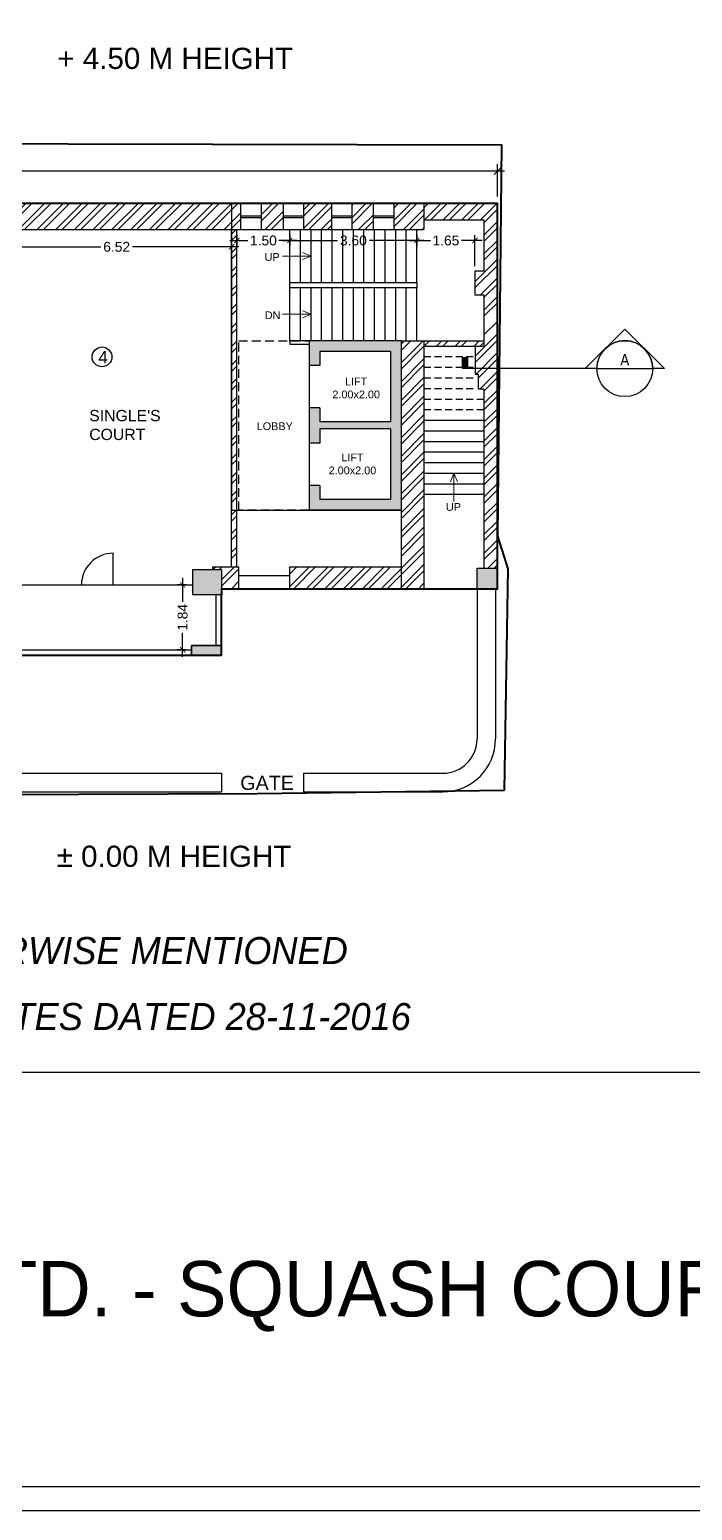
# Model space of a CAD drawing. Header units: millimetres. Extents: x -634016 to -633680, y -35980 to -35884.
# Drawn here: x -633809.96 to -633791.17, y -35980.03 to -35938.07 of the extents above; entities that cross this region are included whole.
import ezdxf
from ezdxf.enums import TextEntityAlignment as Align

# ---------------------------------------------------------------- set-up
doc = ezdxf.new("R2010")
doc.units = ezdxf.units.MM
doc.header["$LTSCALE"] = 200
doc.header["$MEASUREMENT"] = 0
doc.header["$PDMODE"] = 3
doc.linetypes.add('DASHED2', pattern=[0.375, 0.25, -0.125])
doc.linetypes.add('HIDDEN', pattern=[0.375, 0.25, -0.125])
doc.layers.get('0').update_dxf_attribs({"linetype": 'CONTINUOUS'})
doc.layers.get('DEFPOINTS').update_dxf_attribs({"color": 11, "linetype": 'CONTINUOUS'})
for name, color, linetype in [('00 PRO', 3, 'CONTINUOUS'), ('COL', 253, 'CONTINUOUS'), ('FUR', 7, 'CONTINUOUS'), ('hatch', 253, 'CONTINUOUS'), ('Section Line', 6, 'CONTINUOUS'), ('STAIR', 252, 'CONTINUOUS'), ('THIN', 11, 'DASHED2'), ('Wall', 7, 'CONTINUOUS'), ('WIN', 160, 'CONTINUOUS')]:
    doc.layers.add(name, color=color, linetype=linetype)
for name, color, linetype, lineweight in [('DIM', 11, 'CONTINUOUS', 25), ('LEGEND', 3, 'CONTINUOUS', 25), ('Text', 7, 'CONTINUOUS', 100)]:
    doc.layers.add(name, color=color, linetype=linetype, lineweight=lineweight)
doc.styles.add('Arial', font='arial.ttf')
doc.styles.add('style1', font='arial.ttf', dxfattribs={"height": 6})
doc.styles.add('Tahoma', font='tahoma.ttf')
doc.dimstyles.new('Copy of STANDARD', dxfattribs={"dimtxt": 0.4, "dimasz": 0.2, "dimexe": 0.2, "dimexo": 0.2, "dimgap": 0.09, "dimtad": 0, "dimzin": 0, "dimdsep": 46, "dimtxsty": 'Arial', "dimblk": 'ARCHTICK', "dimcen": 0.09, "dimdle": 0.2, "dimclrd": 253, "dimclre": 253, "dimclrt": 7, "dimadec": 0, "dimazin": 0, "dimtfac": 1, "dimtofl": 0, "dimtmove": 0, "dimatfit": 3, "dimldrblk": 'ARCHTICK', "dimfxl": 0.18, "dimtolj": 1, "dimtzin": 0, "dimarcsym": 0})
pattern_1 = [(45, (1489.37726, -3.82855), (-0.26516504294, 0.26516504294), []), (45, (1489.55404, -3.82855), (-0.26516504294, 0.26516504294), [])]

# ---------------------------------------------------------------- blocks, each defined once
blk = doc.blocks.new('*U3')
blk.add_hatch(color=256).paths.add_polyline_path([(-1.812, 0.125), (-1.757, 0.125), (-1.757, 0), (-1.812, 0)])
at = {"color": 1, "true_color": 0xff0000}
blk.add_line((-0.313, 0), (-1.812, 0), dxfattribs=at)
blk.add_line((-0.313, 0), (0.312, 0))
blk.add_lwpolyline([(-0.313, 0), (-0.442, 0), (0, 0.442), (0.442, 0), (0.312, 0, 1)], format="xyb", close=True, dxfattribs=at)
blk.add_lwpolyline([(-1.812, 0.125), (-1.757, 0.125), (-1.757, 0), (-1.812, 0)], close=True, dxfattribs=at)
blk.add_circle((0, 0), 0.312, dxfattribs=at)
at = {"style": 'Tahoma', "flags": 8}
blk.add_attdef('VIEWNUMBER', text='', height=0.125, dxfattribs=at).set_placement((0, 0), align=Align.BOTTOM_CENTER)
blk.add_attdef('SHEETNUMBER', text='', height=0.125, dxfattribs=at).set_placement((0, -0.063), align=Align.TOP_CENTER)
blk = doc.blocks.new('_ArchTick')
at = {"color": 0, "linetype": 'ByBlock', "const_width": 0.15}
blk.add_lwpolyline([(-0.5, -0.5), (0.5, 0.5)], dxfattribs=at)
blk = doc.blocks.new('*D262')
at = {"layer": 'DEFPOINTS', "color": 0, "transparency": 16777216}
for p in [(-633838.61, -35942.078), (-633838.61, -35942.429), (-633796.697, -35943)]:
    blk.add_point(p, dxfattribs=at)
at = {"layer": 'DIM', "color": 253, "lineweight": -2, "transparency": 16777216}
for p, q in [((-633838.81, -35942.078), (-633818.387, -35942.078)), ((-633838.61, -35942.229), (-633838.61, -35941.878)), ((-633796.497, -35942.078), (-633816.919, -35942.078)), ((-633796.697, -35942.8), (-633796.697, -35941.878))]:
    blk.add_line(p, q, dxfattribs=at)
at = {"layer": 'DIM', "color": 253, "lineweight": -2, "transparency": 16777216, "xscale": 0.2, "yscale": 0.2, "zscale": 0.2, "rotation": 180}
blk.add_blockref('_ArchTick', (-633838.61, -35942.078), dxfattribs=at)
at = {"layer": 'DIM', "color": 253, "lineweight": -2, "transparency": 16777216, "xscale": 0.2, "yscale": 0.2, "zscale": 0.2}
blk.add_blockref('_ArchTick', (-633796.697, -35942.078), dxfattribs=at)
at = {"layer": 'DIM', "color": 7, "transparency": 16777216, "insert": (-633817.653, -35942.078), "char_height": 0.4, "attachment_point": 5, "style": 'Arial'}
blk.add_mtext('\\A1;41.91', dxfattribs=at)
blk = doc.blocks.new('*D272')
at = {"layer": 'DEFPOINTS', "color": 0, "transparency": 16777216}
for p in [(-633805.623, -35953.808), (-633805.369, -35953.808), (-633805.369, -35955.646)]:
    blk.add_point(p, dxfattribs=at)
at = {"layer": 'DIM', "color": 253, "lineweight": -2, "transparency": 16777216}
for p, q in [((-633805.519, -35953.808), (-633805.773, -35953.808)), ((-633805.623, -35953.608), (-633805.623, -35954.287)), ((-633805.623, -35955.846), (-633805.623, -35955.167)), ((-633805.519, -35955.646), (-633805.773, -35955.646))]:
    blk.add_line(p, q, dxfattribs=at)
at = {"layer": 'DIM', "color": 253, "lineweight": -2, "transparency": 16777216, "xscale": 0.15, "yscale": 0.15, "zscale": 0.15}
for p, rotation in [((-633805.623, -35953.808), 90), ((-633805.623, -35955.646), 270)]:
    blk.add_blockref('_ArchTick', p, dxfattribs=dict(at, rotation=rotation))
at = {"layer": 'DIM', "color": 7, "transparency": 16777216, "insert": (-633805.623, -35954.727), "char_height": 0.28, "attachment_point": 5, "rotation": 90, "style": 'Arial'}
blk.add_mtext('\\A1;1.84', dxfattribs=at)
blk = doc.blocks.new('*D273')
at = {"layer": 'DEFPOINTS', "color": 0, "transparency": 16777216}
for p in [(-633802.583, -35943.738), (-633798.983, -35943.738), (-633798.983, -35944.047)]:
    blk.add_point(p, dxfattribs=at)
at = {"layer": 'DIM', "color": 253, "lineweight": -2, "transparency": 16777216}
for p, q in [((-633802.783, -35944.047), (-633801.236, -35944.047)), ((-633802.583, -35943.888), (-633802.583, -35944.197)), ((-633798.783, -35944.047), (-633800.33, -35944.047)), ((-633798.983, -35943.888), (-633798.983, -35944.197))]:
    blk.add_line(p, q, dxfattribs=at)
at = {"layer": 'DIM', "color": 253, "lineweight": -2, "transparency": 16777216, "xscale": 0.15, "yscale": 0.15, "zscale": 0.15, "rotation": 180}
blk.add_blockref('_ArchTick', (-633802.583, -35944.047), dxfattribs=at)
at = {"layer": 'DIM', "color": 253, "lineweight": -2, "transparency": 16777216, "xscale": 0.15, "yscale": 0.15, "zscale": 0.15}
blk.add_blockref('_ArchTick', (-633798.983, -35944.047), dxfattribs=at)
at = {"layer": 'DIM', "color": 7, "transparency": 16777216, "insert": (-633800.783, -35944.047), "char_height": 0.28, "attachment_point": 5, "style": 'Arial'}
blk.add_mtext('\\A1;3.60', dxfattribs=at)
blk = doc.blocks.new('*D274')
at = {"layer": 'DEFPOINTS', "color": 0, "transparency": 16777216}
for p in [(-633804.083, -35943.738), (-633802.583, -35943.738), (-633802.583, -35944.047)]:
    blk.add_point(p, dxfattribs=at)
at = {"layer": 'DIM', "color": 253, "lineweight": -2, "transparency": 16777216}
for p, q in [((-633804.283, -35944.047), (-633803.773, -35944.047)), ((-633804.083, -35943.888), (-633804.083, -35944.197)), ((-633802.383, -35944.047), (-633802.893, -35944.047)), ((-633802.583, -35943.888), (-633802.583, -35944.197))]:
    blk.add_line(p, q, dxfattribs=at)
at = {"layer": 'DIM', "color": 253, "lineweight": -2, "transparency": 16777216, "xscale": 0.15, "yscale": 0.15, "zscale": 0.15, "rotation": 180}
blk.add_blockref('_ArchTick', (-633804.083, -35944.047), dxfattribs=at)
at = {"layer": 'DIM', "color": 253, "lineweight": -2, "transparency": 16777216, "xscale": 0.15, "yscale": 0.15, "zscale": 0.15}
blk.add_blockref('_ArchTick', (-633802.583, -35944.047), dxfattribs=at)
at = {"layer": 'DIM', "color": 7, "transparency": 16777216, "insert": (-633803.333, -35944.047), "char_height": 0.28, "attachment_point": 5, "style": 'Arial'}
blk.add_mtext('\\A1;1.50', dxfattribs=at)
blk = doc.blocks.new('*D275')
at = {"layer": 'DEFPOINTS', "color": 0, "transparency": 16777216}
for p in [(-633798.983, -35943.738), (-633798.983, -35944.047), (-633797.337, -35944.919)]:
    blk.add_point(p, dxfattribs=at)
at = {"layer": 'DIM', "color": 253, "lineweight": -2, "transparency": 16777216}
for p, q in [((-633799.183, -35944.047), (-633798.601, -35944.047)), ((-633798.983, -35943.888), (-633798.983, -35944.197)), ((-633797.137, -35944.047), (-633797.718, -35944.047)), ((-633797.337, -35944.769), (-633797.337, -35943.897))]:
    blk.add_line(p, q, dxfattribs=at)
at = {"layer": 'DIM', "color": 253, "lineweight": -2, "transparency": 16777216, "xscale": 0.15, "yscale": 0.15, "zscale": 0.15, "rotation": 180}
blk.add_blockref('_ArchTick', (-633798.983, -35944.047), dxfattribs=at)
at = {"layer": 'DIM', "color": 253, "lineweight": -2, "transparency": 16777216, "xscale": 0.15, "yscale": 0.15, "zscale": 0.15}
blk.add_blockref('_ArchTick', (-633797.337, -35944.047), dxfattribs=at)
at = {"layer": 'DIM', "color": 7, "transparency": 16777216, "insert": (-633798.16, -35944.047), "char_height": 0.28, "attachment_point": 5, "style": 'Arial'}
blk.add_mtext('\\A1;1.65', dxfattribs=at)
blk = doc.blocks.new('*D291')
at = {"layer": 'DEFPOINTS', "color": 0, "transparency": 16777216}
for p in [(-633810.751, -35944.227), (-633804.233, -35944.227), (-633804.233, -35944.227)]:
    blk.add_point(p, dxfattribs=at)
at = {"layer": 'DIM', "color": 253, "lineweight": -2, "transparency": 16777216}
for p, q in [((-633810.951, -35944.227), (-633807.945, -35944.227)), ((-633804.033, -35944.227), (-633807.039, -35944.227))]:
    blk.add_line(p, q, dxfattribs=at)
at = {"layer": 'DIM', "color": 253, "lineweight": -2, "transparency": 16777216, "xscale": 0.15, "yscale": 0.15, "zscale": 0.15, "rotation": 180}
blk.add_blockref('_ArchTick', (-633810.751, -35944.227), dxfattribs=at)
at = {"layer": 'DIM', "color": 253, "lineweight": -2, "transparency": 16777216, "xscale": 0.15, "yscale": 0.15, "zscale": 0.15}
blk.add_blockref('_ArchTick', (-633804.233, -35944.227), dxfattribs=at)
at = {"layer": 'DIM', "color": 7, "transparency": 16777216, "insert": (-633807.492, -35944.227), "char_height": 0.28, "attachment_point": 5, "style": 'Arial'}
blk.add_mtext('\\A1;6.52', dxfattribs=at)

msp = doc.modelspace()

# ---------------------------------------------------------------- hatches: boundary and pattern name
h = msp.add_hatch()
h.set_pattern_fill('ANSI32', color=8, style=0)
h.set_pattern_definition([(45, (1871.09085, -182.90033), (-0.26516504294, 0.26516504294), []), (45, (1871.26762, -182.90033), (-0.26516504294, 0.26516504294), [])])
h.paths.add_polyline_path([(-633824.091, -35943.738), (-633803.971, -35943.738), (-633803.971, -35943), (-633824.957, -35943), (-633824.957, -35953.384), (-633824.587, -35953.384), (-633824.587, -35953.808), (-633823.608, -35953.808), (-633823.608, -35953.384), (-633824.091, -35953.384)])
h = msp.add_hatch()
h.set_pattern_fill('ANSI32', color=8, style=0)
h.set_pattern_definition(pattern_1)
h.paths.add_polyline_path([(-633798.783, -35943), (-633799.63, -35943), (-633799.63, -35943.738), (-633798.783, -35943.738)])
h = msp.add_hatch()
h.set_pattern_fill('ANSI32', color=8, style=0)
h.set_pattern_definition([(45, (1871.8014, -205.3331), (-0.26516504294, 0.26516504294), []), (45, (1871.97817, -205.3331), (-0.26516504294, 0.26516504294), [])])
h.paths.add_polyline_path([(-633804.083, -35943.738), (-633804.233, -35943.738), (-633804.233, -35953.306), (-633804.083, -35953.306)])
h = msp.add_hatch()
h.set_pattern_fill('ANSI32', color=8, style=0)
h.set_pattern_definition(pattern_1)
h.paths.add_polyline_path([(-633798.783, -35946.888), (-633799.433, -35946.888), (-633799.433, -35949.488), (-633799.433, -35951.488), (-633799.433, -35953.306), (-633802.593, -35953.306), (-633802.593, -35953.542), (-633802.593, -35953.916), (-633798.783, -35953.916)])
h = msp.add_hatch()
h.set_pattern_fill('ANSI32', color=8, style=0)
h.set_pattern_definition(pattern_1)
h.paths.add_polyline_path([(-633797.081, -35946.888), (-633798.783, -35946.888), (-633798.783, -35947.038), (-633797.081, -35947.038)])
h = msp.add_hatch()
h.set_pattern_fill('ANSI32', color=8, style=0)
h.set_pattern_definition(pattern_1)
h.paths.add_polyline_path([(-633804.03, -35953.306), (-633804.776, -35953.306), (-633804.776, -35953.384), (-633804.512, -35953.384), (-633804.512, -35953.916), (-633804.03, -35953.916)])
at = {"layer": 'COL'}
h = msp.add_hatch(color=256, dxfattribs=at)
h.dxf.hatch_style = 1
h.paths.add_polyline_path([(-633799.433, -35951.688), (-633799.433, -35946.888), (-633802.033, -35946.888), (-633802.033, -35947.588), (-633801.733, -35947.588), (-633801.733, -35947.188), (-633799.733, -35947.188), (-633799.733, -35949.188), (-633801.733, -35949.188), (-633801.733, -35948.788), (-633802.033, -35948.788), (-633802.033, -35949.788), (-633801.733, -35949.788), (-633801.733, -35949.388), (-633799.733, -35949.388), (-633799.733, -35951.388), (-633801.733, -35951.388), (-633801.733, -35950.988), (-633802.033, -35950.988), (-633802.033, -35951.688)])

# ---------------------------------------------------------------- linework, layer by layer
at = {"color": 8}
for p, q in [((-633803.39, -35943.311), (-633803.079, -35943)), ((-633803.39, -35943.488), (-633802.902, -35943)), ((-633802.189, -35943.171), (-633802.018, -35943)), ((-633802.189, -35943.701), (-633801.488, -35943)), ((-633802.189, -35943.348), (-633801.841, -35943)), ((-633800.821, -35943.394), (-633800.427, -35943)), ((-633800.821, -35943.04), (-633800.781, -35943)), ((-633800.821, -35943.571), (-633800.25, -35943)), ((-633798.783, -35943.124), (-633798.659, -35943)), ((-633798.768, -35943.462), (-633798.306, -35943)), ((-633798.592, -35943.462), (-633798.129, -35943)), ((-633798.238, -35943.462), (-633797.775, -35943)), ((-633798.061, -35943.462), (-633797.599, -35943)), ((-633797.708, -35943.462), (-633797.245, -35943)), ((-633797.531, -35943.462), (-633797.068, -35943)), ((-633797.177, -35943.462), (-633796.715, -35943)), ((-633803.287, -35943.738), (-633802.76, -35943.212)), ((-633803.11, -35943.738), (-633802.76, -35943.388)), ((-633802.049, -35943.738), (-633801.392, -35943.081)), ((-633801.696, -35943.738), (-633801.392, -35943.434)), ((-633800.635, -35943.738), (-633800.211, -35943.314)), ((-633797.081, -35943.542), (-633796.697, -35943.159)), ((-633801.519, -35943.738), (-633801.392, -35943.611)), ((-633800.458, -35943.738), (-633800.211, -35943.491)), ((-633797.081, -35943.896), (-633796.697, -35943.512)), ((-633797.081, -35944.073), (-633796.697, -35943.689)), ((-633797.081, -35944.426), (-633796.697, -35944.042)), ((-633797.081, -35944.603), (-633796.697, -35944.219)), ((-633797.337, -35945.213), (-633796.697, -35944.573)), ((-633797.337, -35945.389), (-633796.697, -35944.75)), ((-633797.182, -35945.589), (-633796.697, -35945.103)), ((-633797.081, -35945.664), (-633796.697, -35945.28)), ((-633797.081, -35946.017), (-633796.697, -35945.633)), ((-633797.081, -35946.194), (-633796.697, -35945.81)), ((-633797.081, -35946.724), (-633796.697, -35946.341)), ((-633797.327, -35947.324), (-633796.697, -35946.694)), ((-633797.327, -35947.501), (-633796.697, -35946.871)), ((-633797.305, -35947.833), (-633796.697, -35947.224)), ((-633797.248, -35947.952), (-633796.697, -35947.401)), ((-633797.198, -35948.256), (-633796.697, -35947.755)), ((-633797.081, -35948.315), (-633796.697, -35947.932)), ((-633797.081, -35948.669), (-633796.697, -35948.285)), ((-633797.081, -35948.846), (-633796.697, -35948.462)), ((-633797.081, -35949.199), (-633796.697, -35948.815)), ((-633797.081, -35949.376), (-633796.697, -35948.992)), ((-633797.081, -35949.73), (-633796.697, -35949.346)), ((-633797.081, -35949.906), (-633796.697, -35949.523)), ((-633797.081, -35950.26), (-633796.697, -35949.876)), ((-633797.081, -35950.437), (-633796.697, -35950.053)), ((-633796.912, -35950.622), (-633796.697, -35950.406)), ((-633796.735, -35950.622), (-633796.697, -35950.583)), ((-633797.081, -35950.79), (-633796.912, -35950.622)), ((-633797.081, -35950.967), (-633796.735, -35950.622)), ((-633797.081, -35951.321), (-633796.697, -35950.937)), ((-633797.081, -35951.497), (-633796.697, -35951.114)), ((-633797.081, -35951.851), (-633796.697, -35951.467)), ((-633797.081, -35952.028), (-633796.697, -35951.644)), ((-633797.081, -35952.381), (-633796.697, -35951.997)), ((-633797.081, -35952.558), (-633796.697, -35952.174)), ((-633797.081, -35952.912), (-633796.697, -35952.528)), ((-633797.081, -35953.088), (-633796.697, -35952.704)), ((-633796.974, -35953.335), (-633796.697, -35953.058)), ((-633796.797, -35953.335), (-633796.697, -35953.235))]:
    msp.add_line(p, q, dxfattribs=at)
for p, q in [((-633802.033, -35946.888), (-633802.033, -35947.588)), ((-633799.433, -35946.888), (-633802.033, -35946.888)), ((-633801.733, -35947.188), (-633801.733, -35947.588)), ((-633799.733, -35947.188), (-633801.733, -35947.188)), ((-633799.733, -35947.188), (-633799.733, -35949.188)), ((-633799.433, -35946.888), (-633799.433, -35951.688)), ((-633801.733, -35947.588), (-633802.033, -35947.588)), ((-633802.033, -35948.788), (-633802.033, -35949.788)), ((-633801.733, -35948.788), (-633802.033, -35948.788)), ((-633801.733, -35948.788), (-633801.733, -35949.188)), ((-633799.733, -35949.188), (-633801.733, -35949.188)), ((-633801.733, -35949.388), (-633801.733, -35949.788)), ((-633799.733, -35949.388), (-633801.733, -35949.388)), ((-633799.733, -35949.388), (-633799.733, -35951.388)), ((-633801.733, -35949.788), (-633802.033, -35949.788)), ((-633802.033, -35950.988), (-633802.033, -35951.688)), ((-633801.733, -35950.988), (-633802.033, -35950.988)), ((-633801.733, -35950.988), (-633801.733, -35951.388)), ((-633799.733, -35951.388), (-633801.733, -35951.388)), ((-633799.433, -35951.688), (-633802.033, -35951.688)), ((-633680.867, -35967.627), (-633846.791, -35967.627))]:
    msp.add_line(p, q)
for points in [[(-633680.187, -35980.035), (-633680.187, -35884.139), (-633847.473, -35884.139), (-633847.473, -35980.035)], [(-633680.867, -35979.355), (-633680.867, -35884.819), (-633846.793, -35884.819), (-633846.793, -35979.355)], [(-633798.983, -35945.238), (-633798.983, -35945.388), (-633802.583, -35945.388), (-633802.583, -35945.238)]]:
    msp.add_lwpolyline(points, close=True)
at = {"color": 5, "lineweight": 40}
msp.add_lwpolyline([(-633796.506, -35959.633), (-633803.507, -35959.732), (-633826.247, -35959.812), (-633838.555, -35959.633), (-633838.693, -35941.446), (-633821.167, -35941.279), (-633796.585, -35941.332), (-633796.697, -35952.423), (-633796.404, -35953.347), (-633796.506, -35959.633)], dxfattribs=at)
msp.add_lwpolyline([(-633807.592, -35953.808), (-633807.592, -35952.909)])
at = {"layer": '00 PRO', "lineweight": 40}
msp.add_lwpolyline([(-633838.61, -35942.429), (-633838.61, -35953.345), (-633838.236, -35953.345), (-633838.236, -35955.631), (-633824.652, -35955.631), (-633824.652, -35955.796), (-633804.522, -35955.796), (-633804.522, -35954.083), (-633804.512, -35954.083), (-633804.512, -35953.916), (-633798.783, -35953.916), (-633796.697, -35953.916), (-633796.697, -35953.335), (-633796.697, -35950.471), (-633796.697, -35943), (-633824.091, -35943), (-633824.091, -35942.429), (-633838.61, -35942.429)], dxfattribs=at)
at = {"layer": 'COL'}
for p, q in [((-633797.277, -35953.916), (-633797.277, -35953.335)), ((-633797.277, -35953.335), (-633797.13, -35953.335)), ((-633797.277, -35953.916), (-633796.697, -35953.916)), ((-633805.369, -35955.52), (-633805.369, -35955.796)), ((-633804.522, -35955.52), (-633804.522, -35955.796))]:
    msp.add_line(p, q, dxfattribs=at)
at = {"layer": 'COL', "linetype": 'DASHED2', "ltscale": 0.005}
msp.add_lwpolyline([(-633802.033, -35951.688), (-633804.033, -35951.688), (-633804.033, -35946.888), (-633802.033, -35946.888)], dxfattribs=at)
at = {"layer": 'COL'}
for points in [[(-633797.277, -35953.335), (-633796.697, -35953.335), (-633796.697, -35953.916), (-633797.277, -35953.916)], [(-633805.369, -35955.796), (-633804.522, -35955.796), (-633804.522, -35955.52), (-633805.369, -35955.52)]]:
    msp.add_lwpolyline(points, close=True, dxfattribs=at)
for points in [[(-633804.512, -35954.083), (-633805.339, -35954.083), (-633804.512, -35953.384), (-633805.339, -35953.384)], [(-633797.277, -35953.335), (-633796.697, -35953.335), (-633797.277, -35953.916), (-633796.697, -35953.916)], [(-633805.369, -35955.52), (-633804.522, -35955.52), (-633805.369, -35955.796), (-633804.522, -35955.796)]]:
    msp.add_solid(points, dxfattribs=at)
at = {"layer": 'DEFPOINTS'}
msp.add_lwpolyline([(-633796.697, -35943), (-633804.233, -35943), (-633804.233, -35951.688), (-633799.433, -35951.688), (-633799.433, -35953.916), (-633796.697, -35953.916), (-633796.697, -35943)], dxfattribs=at)
at = {"layer": 'FUR'}
for p, q in [((-633810.743, -35953.808), (-633805.339, -35953.808)), ((-633804.672, -35955.52), (-633804.672, -35954.083)), ((-633804.522, -35955.52), (-633804.522, -35954.083)), ((-633810.714, -35955.646), (-633805.369, -35955.646)), ((-633810.714, -35955.796), (-633805.369, -35955.796))]:
    msp.add_line(p, q, dxfattribs=at)
at = {"layer": 'hatch'}
msp.add_circle((-633807.908, -35947.344), 0.28, dxfattribs=at)
at = {"layer": 'hatch', "linetype": 'DASHED2', "ltscale": 0.1}
msp.add_arc((-633807.592, -35953.808), 0.899, 90, 180, dxfattribs=at)
at = {"layer": 'STAIR'}
for p, q in [((-633802.033, -35947.588), (-633802.033, -35948.788)), ((-633798.783, -35949.138), (-633797.081, -35949.138)), ((-633798.783, -35949.438), (-633797.081, -35949.438)), ((-633798.783, -35949.738), (-633797.081, -35949.738)), ((-633802.033, -35949.788), (-633802.033, -35950.988)), ((-633798.783, -35950.038), (-633797.081, -35950.038)), ((-633798.783, -35950.338), (-633797.081, -35950.338)), ((-633798.783, -35950.638), (-633797.081, -35950.638)), ((-633798.783, -35950.938), (-633797.081, -35950.938)), ((-633798.783, -35951.238), (-633797.081, -35951.238)), ((-633804.03, -35953.542), (-633802.593, -35953.542)), ((-633798.783, -35953.916), (-633797.277, -35953.916))]:
    msp.add_line(p, q, dxfattribs=at)
at = {"layer": 'STAIR', "linetype": 'HIDDEN', "ltscale": 0.004}
for p, q in [((-633798.783, -35947.338), (-633797.327, -35947.338)), ((-633798.783, -35947.638), (-633797.327, -35947.638)), ((-633798.783, -35947.938), (-633797.327, -35947.938)), ((-633798.783, -35948.238), (-633797.327, -35948.238)), ((-633798.783, -35948.538), (-633797.081, -35948.538)), ((-633798.783, -35948.838), (-633797.081, -35948.838))]:
    msp.add_line(p, q, dxfattribs=at)
at = {"layer": 'STAIR'}
for points in [[(-633802.583, -35946.888), (-633802.583, -35943.738)], [(-633802.283, -35945.238), (-633802.283, -35943.738)], [(-633801.983, -35945.238), (-633801.983, -35943.738)], [(-633801.683, -35945.238), (-633801.683, -35943.738)], [(-633801.383, -35945.238), (-633801.383, -35943.738)], [(-633801.083, -35945.238), (-633801.083, -35943.738)], [(-633800.783, -35945.238), (-633800.783, -35943.738)], [(-633800.483, -35945.238), (-633800.483, -35943.738)], [(-633800.183, -35945.238), (-633800.183, -35943.738)], [(-633799.883, -35945.238), (-633799.883, -35943.738)], [(-633799.583, -35945.238), (-633799.583, -35943.738)], [(-633799.283, -35945.238), (-633799.283, -35943.738)], [(-633798.983, -35945.238), (-633798.983, -35943.738)], [(-633802.283, -35946.888), (-633802.283, -35945.388)], [(-633801.983, -35946.888), (-633801.983, -35945.388)], [(-633801.683, -35946.888), (-633801.683, -35945.388)], [(-633801.383, -35946.888), (-633801.383, -35945.388)], [(-633801.083, -35946.888), (-633801.083, -35945.388)], [(-633800.783, -35946.888), (-633800.783, -35945.388)], [(-633800.483, -35946.888), (-633800.483, -35945.388)], [(-633800.183, -35946.888), (-633800.183, -35945.388)], [(-633799.883, -35946.888), (-633799.883, -35945.388)], [(-633799.583, -35946.888), (-633799.583, -35945.388)], [(-633799.283, -35946.888), (-633799.283, -35945.388)], [(-633798.983, -35946.888), (-633798.983, -35945.388)]]:
    msp.add_lwpolyline(points, dxfattribs=at)
at = {"layer": 'Text', "lineweight": 5}
for p, q in [((-633801.983, -35944.488), (-633802.796, -35944.488)), ((-633801.983, -35944.488), (-633802.229, -35944.39)), ((-633801.983, -35944.488), (-633802.229, -35944.586)), ((-633801.983, -35946.138), (-633802.796, -35946.138)), ((-633801.983, -35946.138), (-633802.229, -35946.04)), ((-633801.983, -35946.138), (-633802.229, -35946.236)), ((-633797.932, -35950.638), (-633798.03, -35950.884)), ((-633797.932, -35950.638), (-633797.834, -35950.884)), ((-633797.932, -35950.638), (-633797.932, -35951.439))]:
    msp.add_line(p, q, dxfattribs=at)
at = {"layer": 'THIN', "color": 7, "linetype": 'ByBlock'}
for p, q in [((-633797.277, -35953.916), (-633797.277, -35958.171)), ((-633796.752, -35953.916), (-633796.752, -35958.171)), ((-633836.985, -35959.146), (-633804.522, -35959.146)), ((-633804.522, -35959.146), (-633804.522, -35959.671)), ((-633802.197, -35959.146), (-633802.197, -35959.671)), ((-633802.197, -35959.146), (-633798.252, -35959.146)), ((-633836.985, -35959.671), (-633804.522, -35959.671)), ((-633802.197, -35959.671), (-633798.252, -35959.671))]:
    msp.add_line(p, q, dxfattribs=at)
for radius in [1.5, 0.975]:
    msp.add_arc((-633798.252, -35958.171), radius, 270, 0, dxfattribs=at)
at = {"layer": 'Wall'}
for p, q in [((-633824.957, -35943), (-633803.971, -35943)), ((-633803.971, -35943.738), (-633803.971, -35943)), ((-633803.39, -35943), (-633802.76, -35943)), ((-633803.39, -35943.738), (-633803.39, -35943)), ((-633802.76, -35943.738), (-633802.76, -35943)), ((-633802.189, -35943), (-633801.392, -35943)), ((-633802.189, -35943.738), (-633802.189, -35943)), ((-633801.392, -35943.738), (-633801.392, -35943)), ((-633800.821, -35943), (-633800.211, -35943)), ((-633800.821, -35943.738), (-633800.821, -35943)), ((-633800.211, -35943.738), (-633800.211, -35943)), ((-633799.63, -35943.738), (-633799.63, -35943)), ((-633799.63, -35943), (-633798.783, -35943)), ((-633798.783, -35943), (-633796.697, -35943)), ((-633796.697, -35953.335), (-633796.697, -35943)), ((-633798.783, -35943.462), (-633797.081, -35943.462)), ((-633797.081, -35943.462), (-633797.081, -35944.919)), ((-633817.633, -35943.738), (-633803.971, -35943.738)), ((-633804.233, -35953.306), (-633804.233, -35943.738)), ((-633804.083, -35953.306), (-633804.083, -35943.738)), ((-633803.39, -35943.738), (-633802.76, -35943.738)), ((-633802.189, -35943.738), (-633801.392, -35943.738)), ((-633800.821, -35943.738), (-633800.211, -35943.738)), ((-633799.63, -35943.738), (-633798.783, -35943.738)), ((-633797.081, -35944.919), (-633797.337, -35944.919)), ((-633797.337, -35944.919), (-633797.337, -35945.589)), ((-633797.337, -35945.589), (-633797.081, -35945.589)), ((-633797.081, -35945.589), (-633797.081, -35947.038)), ((-633804.233, -35953.306), (-633804.233, -35946.888)), ((-633799.433, -35946.888), (-633799.433, -35953.306)), ((-633798.783, -35946.888), (-633797.081, -35946.888)), ((-633798.783, -35947.038), (-633797.081, -35947.038)), ((-633797.327, -35947.038), (-633797.327, -35947.833)), ((-633797.327, -35947.833), (-633797.248, -35947.833)), ((-633797.248, -35947.833), (-633797.248, -35948.256)), ((-633797.081, -35948.256), (-633797.248, -35948.256)), ((-633797.081, -35948.256), (-633797.081, -35949.437)), ((-633797.081, -35949.437), (-633797.081, -35953.335)), ((-633804.512, -35953.384), (-633805.339, -35953.384)), ((-633805.339, -35953.384), (-633805.339, -35954.083)), ((-633804.03, -35953.306), (-633804.776, -35953.306)), ((-633804.776, -35953.306), (-633804.776, -35953.384)), ((-633804.512, -35954.083), (-633804.512, -35953.384)), ((-633804.03, -35953.916), (-633804.03, -35953.306)), ((-633799.433, -35953.306), (-633802.593, -35953.306)), ((-633802.593, -35953.306), (-633802.593, -35953.542)), ((-633804.512, -35953.916), (-633804.03, -35953.916)), ((-633804.03, -35953.916), (-633804.03, -35953.542)), ((-633802.593, -35953.542), (-633802.593, -35953.916)), ((-633798.783, -35953.916), (-633802.593, -35953.916)), ((-633805.339, -35954.083), (-633804.512, -35954.083))]:
    msp.add_line(p, q, dxfattribs=at)
at = {"layer": 'Wall', "ltscale": 0.05}
for p, q in [((-633798.783, -35943), (-633798.783, -35943.738)), ((-633799.433, -35946.888), (-633798.783, -35946.888)), ((-633798.783, -35946.888), (-633798.783, -35953.916))]:
    msp.add_line(p, q, dxfattribs=at)
at = {"layer": 'Wall'}
msp.add_lwpolyline([(-633802.033, -35946.888), (-633802.583, -35946.888), (-633802.583, -35946.988), (-633802.033, -35946.988)], dxfattribs=at)
for points in [[(-633796.697, -35953.916), (-633797.277, -35953.916), (-633797.277, -35953.335), (-633796.697, -35953.335)], [(-633804.522, -35955.796), (-633805.369, -35955.796), (-633805.369, -35955.52), (-633804.522, -35955.52)]]:
    msp.add_lwpolyline(points, close=True, dxfattribs=at)
at = {"layer": 'WIN'}
for p, q in [((-633803.971, -35943), (-633803.39, -35943)), ((-633803.971, -35943), (-633803.39, -35943)), ((-633802.76, -35943), (-633802.189, -35943)), ((-633801.392, -35943), (-633800.821, -35943)), ((-633800.211, -35943), (-633799.63, -35943)), ((-633803.971, -35943.344), (-633803.39, -35943.344)), ((-633803.971, -35943.393), (-633803.39, -35943.393)), ((-633802.76, -35943.344), (-633802.189, -35943.344)), ((-633802.76, -35943.393), (-633802.189, -35943.393)), ((-633801.392, -35943.344), (-633800.821, -35943.344)), ((-633801.392, -35943.393), (-633800.821, -35943.393)), ((-633800.211, -35943.344), (-633799.63, -35943.344)), ((-633800.211, -35943.393), (-633799.63, -35943.393)), ((-633803.971, -35943.738), (-633803.39, -35943.738)), ((-633802.76, -35943.738), (-633802.189, -35943.738)), ((-633801.392, -35943.738), (-633800.821, -35943.738)), ((-633800.211, -35943.738), (-633799.63, -35943.738))]:
    msp.add_line(p, q, dxfattribs=at)

# ---------------------------------------------------------------- block references
at = {"layer": 'Section Line'}
ref = msp.add_blockref('*U3', (-633793.09, -35947.678), dxfattribs=dict(at, xscale=2.540000000037252, yscale=2.540000000037252, zscale=2.540000000037252))
ref.add_attrib('VIEWNUMBER', 'A', dxfattribs={"layer": '0', "extrusion": (0, 0, -1), "height": 0.318, "style": 'Tahoma'}).set_placement((633793.09, -35947.678), align=Align.BOTTOM_CENTER)

# ---------------------------------------------------------------- texts
at = {"layer": 'LEGEND', "color": 7, "style": 'style1'}
for s, height, p in [('+ 4.50 M HEIGHT', 0.6, (-633809.175, -35939.184)), ('UP', 0.22, (-633803.3, -35944.623)), ('DN', 0.22, (-633803.295, -35946.273)), ('UP', 0.22, (-633798.16, -35951.706)), ('%%P 0.00 M HEIGHT', 0.6, (-633809.193, -35961.797))]:
    msp.add_text(s, height=height, dxfattribs=at).set_placement(p)
for s, insert, char_height, width, attachment_point in [('4', (-633808.013, -35947.178), 0.35, 8.94938, 1), ('LIFT\\P2.00x2.00 ', (-633800.704, -35948.227), 0.22, 3.24219, 5), ("SINGLE'S COURT ", (-633808.269, -35948.848), 0.32, 3.24219, 1), ('LOBBY', (-633803.012, -35949.31), 0.22, 3.24219, 5), ('LIFT\\P2.00x2.00 ', (-633800.809, -35950.38), 0.22, 3.24219, 5), ('GATE', (-633803.989, -35959.217), 0.4, 3.24219, 1)]:
    msp.add_mtext(s, dxfattribs=dict(at, insert=insert, char_height=char_height, width=width, attachment_point=attachment_point))
at = {"layer": 'Text', "linetype": 'Continuous', "attachment_point": 2}
for s, insert, char_height, width in [('{\\fCentury Gothic|b0|i1|c0|p34;* ALL DIMENSIONS IN METERS UNLESS OTHERWISE MENTIONED}', (-633817.19, -35963.786), 0.76737, 54.66915), ('{\\fCentury Gothic|b0|i1|c0|p34;* THE ABOVE DRAWING IS BASED ON SHASHI PRABHU AND ASSOCIATES DATED 28-11-2016}', (-633822.106, -35965.656), 0.767366, 54.66915), ('{\\fCentury Gothic|b0|i0|c0|p34;THE BOMBAY GYMKHANA LTD. - SQUASH COURT, MUMBAI}', (-633809.219, -35972.968), 1.56884, 87.77187)]:
    msp.add_mtext(s, dxfattribs=dict(at, insert=insert, char_height=char_height, width=width))

# ---------------------------------------------------------------- dimensions: what is measured, and where the dimension line sits
at = {"layer": 'DIM'}
dim = msp.add_linear_dim(base=(-633838.61, -35942.078), p1=(-633796.697, -35943), p2=(-633838.61, -35942.429), angle=180, dimstyle='Copy of STANDARD', dxfattribs=at)
dim.commit()
dim.dimension.update_dxf_attribs({"geometry": '*D262', "text_midpoint": (-633817.653, -35942.078)})
for base, p1, p2, picture, middle in [((-633802.583, -35944.047), (-633804.083, -35943.738), (-633802.583, -35943.738), '*D274', (-633803.333, -35944.047)), ((-633798.983, -35944.047), (-633802.583, -35943.738), (-633798.983, -35943.738), '*D273', (-633800.783, -35944.047)), ((-633798.983, -35944.047), (-633797.337, -35944.919), (-633798.983, -35943.738), '*D275', (-633798.16, -35944.047)), ((-633804.233, -35944.227), (-633810.751, -35944.227), (-633804.233, -35944.227), '*D291', (-633807.492, -35944.227))]:
    dim = msp.add_linear_dim(base=base, p1=p1, p2=p2, dimstyle='Copy of STANDARD', override={"dimtxt": 0.28, "dimasz": 0.15, "dimexe": 0.15, "dimexo": 0.15}, dxfattribs=at)
    dim.commit()
    dim.dimension.update_dxf_attribs({"geometry": picture, "text_midpoint": middle})
dim = msp.add_linear_dim(base=(-633805.623, -35953.808), p1=(-633805.369, -35955.646), p2=(-633805.369, -35953.808), angle=90, dimstyle='Copy of STANDARD', override={"dimtxt": 0.28, "dimasz": 0.15, "dimexe": 0.15, "dimexo": 0.15}, dxfattribs=at)
dim.commit()
dim.dimension.update_dxf_attribs({"geometry": '*D272', "text_midpoint": (-633805.623, -35954.727)})

doc.saveas('drawing.dxf')
